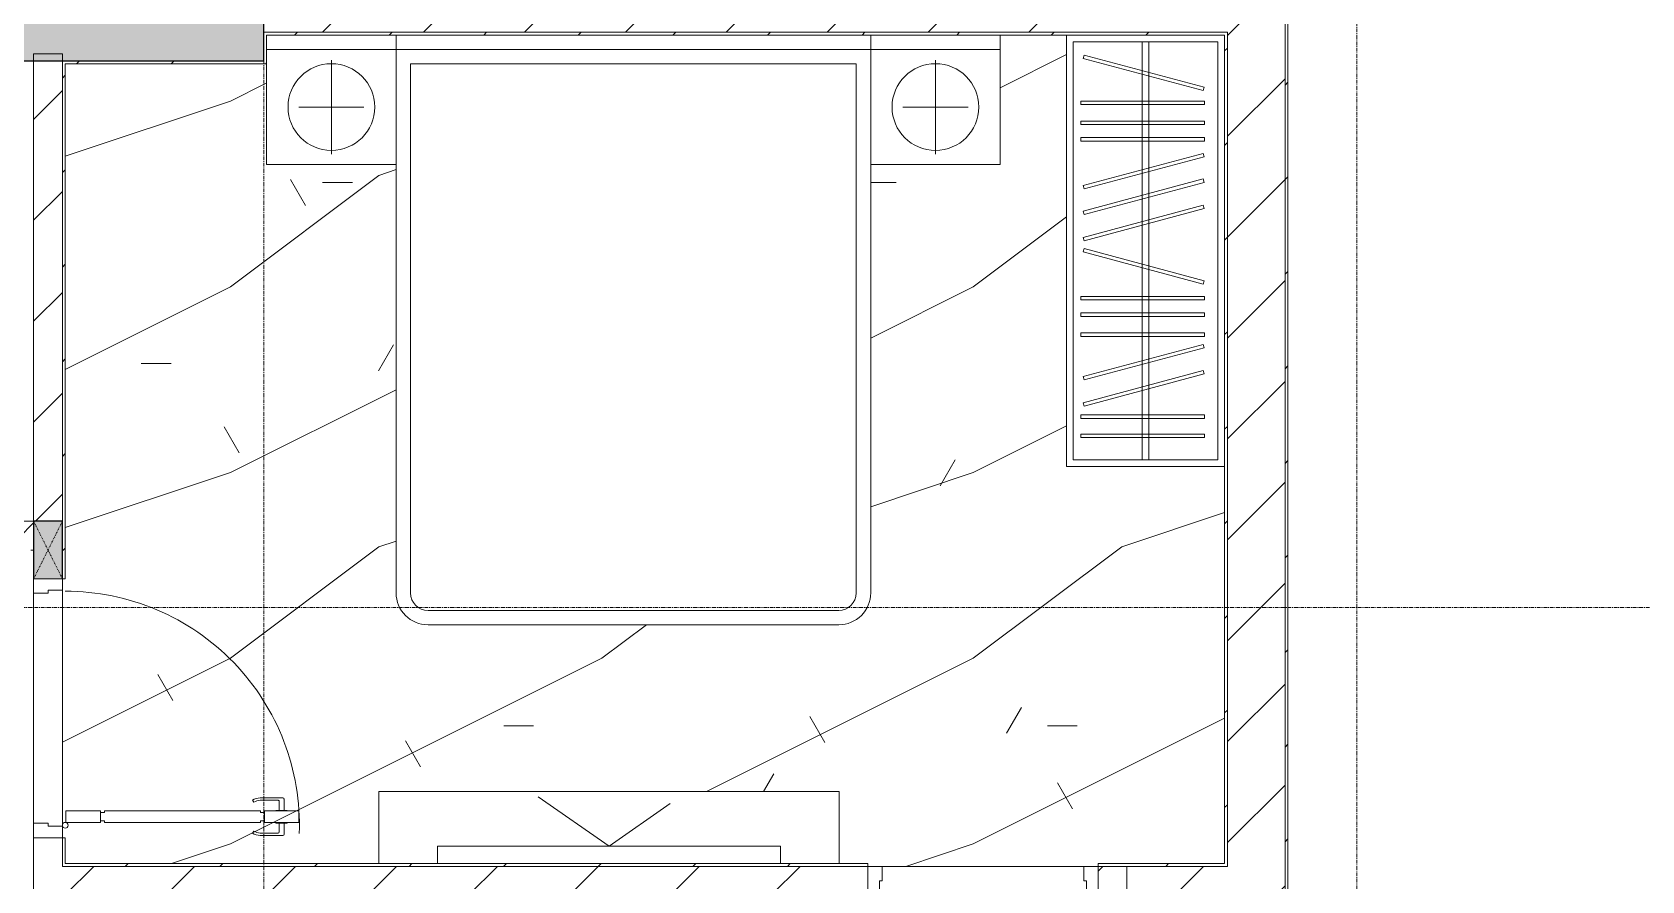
# Model space of a CAD drawing. Header units: millimetres. Extents: x 5121 to 246734, y -48180 to 129206.
# Drawn here: x 38048 to 43643, y 50487 to 53437 of the extents above; entities that cross this region are included whole.
import ezdxf

# ---------------------------------------------------------------- set-up
doc = ezdxf.new("R2010")
doc.units = ezdxf.units.MM
doc.linetypes.add('Dash', pattern=[6, 3, -3])
doc.linetypes.add('Grid Line', pattern=[22.225, 12.7, -3.175, 3.175, -3.175])
for name, color, linetype, lineweight in [('0-1', 7, 'Continuous', 5), ('A-DETL-GENF-1', 50, 'Continuous', 9), ('A-DOOR-1', 253, 'Continuous', 9), ('A-DOOR-2', 50, 'Continuous', 9), ('A-FLOR-1', 50, 'Continuous', 9), ('A-FLOR-PATT-1', 9, 'Continuous', 9), ('A-WALL-1', 250, 'Continuous', 18), ('A-WALL-2', 50, 'Continuous', 9), ('A-WALL-PATT-1', 9, 'Continuous', 9), ('A-WALL-PATT-2', 50, 'Continuous', 9), ('A-WALL-PATT-3', 111, 'Continuous', 9), ('I-FURN-1', 253, 'Continuous', 9), ('S-COLS-1', 7, 'Continuous', 5), ('S-COLS-2', 10, 'Continuous', 25), ('S-COLS-3', 50, 'Continuous', 9), ('S-COLS-4', 253, 'Continuous', 9), ('S-COLS-HDLN-1', 50, 'Dash', 9), ('S-GRID-1', 1, 'Grid Line', 9)]:
    doc.layers.add(name, color=color, linetype=linetype, lineweight=lineweight)
pattern_1 = [(45, (0, 0), (-175.3625, 175.3625), [])]
pattern_2 = [(45, (0, 0), (-164.4023, 164.4023), [])]

# ---------------------------------------------------------------- blocks, each defined once
blk = doc.blocks.new('NCV_TKTC_KET CAU_rvt-1-TKCS_MB TỔNG THỂ TẦNG 1')
at = {"layer": 'S-COLS-1'}
blk.add_hatch(color=256, dxfattribs=at).paths.add_polyline_path([(37552.6, 53336.9), (38852.6, 53336.9), (38852.6, 53736.9), (37552.6, 53736.9), (37552.6, 53436.9)])
at = {"layer": 'S-COLS-2'}
for p, q in [((38852.6, 53336.9), (38852.6, 53736.9)), ((37552.6, 53336.9), (38852.6, 53336.9))]:
    blk.add_line(p, q, dxfattribs=at)
blk = doc.blocks.new('DOOR_CW_01 CANH MO-PANEL KINH - DIW_01-900x2200-CỬA GỖ VÂN LAMINATE-553375-TKCS_MB TỔNG THỂ TẦNG 1')
at = {"layer": 'A-DETL-GENF-1'}
for p, q in [((-397, -182), (-397, -62)), ((-397, -62), (-357, -62)), ((-357, -62), (-357, -182)), ((-357, -182), (-397, -182)), ((-397, -196), (-391, -196)), ((-397, -738), (-397, -196)), ((-391, -196), (-391, -182)), ((-391, -182), (-363, -182)), ((-363, -182), (-363, -196)), ((-357, -196), (-363, -196)), ((-357, -196), (-357, -738)), ((-433.9, -711.2), (-427.3, -715.8)), ((-320.1, -711.2), (-326.7, -715.8)), ((-442, -737), (-442, -816.5)), ((-434, -799.5), (-434, -737)), ((-397, -738), (-391, -738)), ((-357, -752), (-397, -752)), ((-397, -752), (-397, -872)), ((-391, -752), (-391, -738)), ((-363, -752), (-391, -752)), ((-357, -738), (-363, -738)), ((-363, -738), (-363, -752)), ((-357, -872), (-357, -752)), ((-320, -799.5), (-320, -737)), ((-312, -737), (-312, -816.5)), ((-399, -820.5), (-438, -820.5)), ((-399, -803.5), (-430, -803.5)), ((-399, -792.2), (-399, -831.8)), ((-397, -792.2), (-399, -792.2)), ((-399, -831.8), (-397, -831.8)), ((-397, -792.2), (-397, -831.8)), ((-357, -792.2), (-357, -831.8)), ((-357, -792.2), (-355, -792.2)), ((-355, -831.8), (-357, -831.8)), ((-355, -792.2), (-355, -831.8)), ((-355, -803.5), (-324, -803.5)), ((-355, -820.5), (-316, -820.5)), ((-397, -872), (-357, -872))]:
    blk.add_line(p, q, dxfattribs=at)
blk.add_circle((-407, -60), 10, dxfattribs=at)
for centre, radius, start, end in [((-407, -60), 814, 268, 0), ((-397, -737), 45, 145, 180), ((-397, -737), 37, 145, 180), ((-357, -737), 37, 0, 35), ((-357, -737), 45, 360, 35), ((-438, -816.5), 4, 180, 270), ((-430, -799.5), 4, 180, 270), ((-324, -799.5), 4, 270, 0), ((-316, -816.5), 4, 270, 0)]:
    blk.add_arc(centre, radius, start, end, dxfattribs=at)
at = {"layer": 'A-DOOR-2'}
for p, q in [((-450, -50), (-450, 50)), ((-450, 50), (-400, 50)), ((-400, 50), (-400, 0)), ((400, 0), (400, 50)), ((400, 50), (450, 50)), ((450, 50), (450, -50)), ((-410, -50), (-450, -50)), ((-410, 0), (-410, -50)), ((-400, 0), (-410, 0)), ((-407, -50), (-382, -50)), ((410, 0), (400, 0)), ((410, -50), (410, 0)), ((450, -50), (410, -50))]:
    blk.add_line(p, q, dxfattribs=at)
blk = doc.blocks.new('DOOR_CW_01 CANH MO-PANEL KINH - DIG_02-800x2200-CỬA NHÔM KÍNH-400864-TKCS_MB TỔNG THỂ TẦNG 1')
at = {"layer": 'A-DETL-GENF-1'}
for p, q in [((-349, 731.8), (-347, 731.8)), ((-349, 692.2), (-349, 731.8)), ((-347, 772), (-307, 772)), ((-347, 652), (-347, 772)), ((-347, 692.2), (-347, 731.8)), ((-307, 772), (-307, 652)), ((-307, 692.2), (-307, 731.8)), ((-305, 731.8), (-307, 731.8)), ((-305, 692.2), (-305, 731.8)), ((-392, 637), (-392, 716.5)), ((-349, 720.5), (-388, 720.5)), ((-384, 699.5), (-384, 637)), ((-349, 703.5), (-380, 703.5)), ((-347, 692.2), (-349, 692.2)), ((-307, 692.2), (-305, 692.2)), ((-305, 720.5), (-266, 720.5)), ((-305, 703.5), (-274, 703.5)), ((-270, 699.5), (-270, 637)), ((-262, 637), (-262, 716.5)), ((-383.9, 611.2), (-377.3, 615.8)), ((-307, 652), (-347, 652)), ((-347, 638), (-341, 638)), ((-347, 638), (-347, 196)), ((-313, 652), (-341, 652)), ((-341, 652), (-341, 638)), ((-313, 638), (-313, 652)), ((-307, 638), (-313, 638)), ((-307, 196), (-307, 638)), ((-270.1, 611.2), (-276.7, 615.8)), ((-347, 196), (-341, 196)), ((-307, 182), (-347, 182)), ((-347, 182), (-347, 62)), ((-341, 196), (-341, 182)), ((-341, 182), (-313, 182)), ((-307, 196), (-313, 196)), ((-313, 182), (-313, 196)), ((-307, 62), (-307, 182)), ((-347, 62), (-307, 62))]:
    blk.add_line(p, q, dxfattribs=at)
blk.add_circle((-357, 60), 10, dxfattribs=at)
for centre, radius, start, end in [((-357, 60), 714, 360, 92), ((-388, 716.5), 4, 90, 180), ((-380, 699.5), 4, 90, 180), ((-274, 699.5), 4, 0, 90), ((-266, 716.5), 4, 0, 90), ((-347, 637), 45, 180, 215), ((-347, 637), 37, 180, 215), ((-307, 637), 37, 325, 0), ((-307, 637), 45, 325, 0)]:
    blk.add_arc(centre, radius, start, end, dxfattribs=at)
at = {"layer": 'A-DOOR-2'}
for p, q in [((-360, 50), (-400, 50)), ((-400, 50), (-400, -50)), ((-360, 0), (-360, 50)), ((-350, 0), (-360, 0)), ((-357, 50), (-332, 50)), ((-350, -50), (-350, 0)), ((360, 0), (350, 0)), ((350, 0), (350, -50)), ((400, 50), (360, 50)), ((360, 50), (360, 0)), ((400, -50), (400, 50)), ((-400, -50), (-350, -50)), ((350, -50), (400, -50))]:
    blk.add_line(p, q, dxfattribs=at)
blk = doc.blocks.new('G1_SOF - BO TRU - 100x200-V95-TKCS_MB TỔNG THỂ TẦNG 1')
at = {"layer": 'S-COLS-3'}
blk.add_hatch(color=256, dxfattribs=at).paths.add_polyline_path([(0, -100), (50, -100), (50, 100), (-50, 100), (-50, -100)])
at = {"layer": 'S-COLS-2'}
for p, q in [((50, 100), (-50, 100)), ((-50, 100), (-50, -100)), ((50, -100), (50, 100))]:
    blk.add_line(p, q, dxfattribs=at)
at = {"layer": 'S-COLS-HDLN-1'}
for p, q in [((50, 100), (-50, -100)), ((-50, 100), (50, -100))]:
    blk.add_line(p, q, dxfattribs=at)
blk = doc.blocks.new('GIUONG NGU-2TAB-1600x2000 - GIUONG NGU-2TAB-1600x2000-842839-TKCS_MB TỔNG THỂ TẦNG 1')
at = {"layer": 'I-FURN-1'}
for p, q in [((8.5, 0), (8.5, -50)), ((458.5, -50), (458.5, 0)), ((458.5, 0), (458.5, -50)), ((2108.2, -50), (2108.2, 0)), ((458.5, -50), (8.5, -50)), ((8.5, -50), (8.5, -450.3)), ((8.5, -50), (458.5, -50)), ((458.5, -50), (8.5, -50)), ((8.5, -50), (8.5, -450.3)), ((458.5, -450.3), (458.5, -50)), ((2108.2, -50), (458.5, -50)), ((458.5, -50), (458.5, -1938.9)), ((458.5, -50), (2108.2, -50)), ((458.5, -1938.9), (458.5, -50)), ((458.5, -450.3), (458.5, -50)), ((458.5, -50), (2108.2, -50)), ((2108.2, 0), (2108.2, -50)), ((2558.2, -50), (2108.2, -50)), ((2108.2, -50), (2108.2, -450.3)), ((2108.2, -1938.9), (2108.2, -50)), ((2108.2, -50), (2558.2, -50)), ((2108.2, -50), (2558.2, -50)), ((2108.2, -450.3), (2108.2, -50)), ((2108.2, -50), (2108.2, -1938.9)), ((2558.2, -50), (2558.2, 0)), ((2558.2, -450.3), (2558.2, -50)), ((2558.2, -50), (2558.2, -450.3)), ((233.5, -86.8), (233.5, -413.5)), ((508.5, -100), (2058.2, -100)), ((508.5, -1938.9), (508.5, -100)), ((2058.2, -100), (2058.2, -1938.9)), ((2333.2, -86.8), (2333.2, -413.5)), ((120.2, -250.2), (346.8, -250.2)), ((2446.5, -250.2), (2219.8, -250.2)), ((8.5, -450.3), (458.5, -450.3)), ((8.5, -450.3), (458.5, -450.3)), ((2108.2, -450.3), (2558.2, -450.3)), ((2558.2, -450.3), (2108.2, -450.3)), ((1997.1, -2000), (569.6, -2000)), ((569.6, -2050), (1997.1, -2050)), ((1997.1, -2050), (569.6, -2050))]:
    blk.add_line(p, q, dxfattribs=at)
for centre in [(233.5, -250.2), (2333.2, -250.2)]:
    blk.add_circle(centre, 150.7, dxfattribs=at)
for centre, radius, start, end in [((569.6, -1938.9), 111.1, 180, 270), ((569.6, -1938.9), 111.1, 180, 270), ((569.6, -1938.9), 61.1, 180, 270), ((1997.1, -1938.9), 111.1, 270, 360), ((1997.1, -1938.9), 61.1, 270, 0), ((1997.1, -1938.9), 111.1, 270, 0)]:
    blk.add_arc(centre, radius, start, end, dxfattribs=at)
blk = doc.blocks.new('TU QUAN AO-SUITE ROOM_3 - TU QUAN AO-SUITE ROOM_3-V96-TKCS_MB TỔNG THỂ TẦNG 1')
at = {"layer": 'I-FURN-1'}
for p, q in [((-550, 1500), (0, 1500)), ((0, 1500), (-550, 1500)), ((-24, 1476), (-526, 1476)), ((-526, 1476), (-526, 600)), ((-526, 1476), (-526, 24)), ((-287, 576), (-287, 1476)), ((-263, 576), (-263, 1476)), ((-24, 24), (-24, 1476)), ((0, 1500), (0, 0)), ((0, 0), (0, 1500)), ((-480.1, 1386.9), (-480.1, 1398.9)), ((-480.1, 1398.9), (-50.1, 1398.9)), ((-480.1, 1386.9), (-480.1, 1398.9)), ((-50.1, 1398.9), (-50.1, 1386.9)), ((-50.1, 1386.9), (-480.1, 1386.9)), ((-480.1, 1320.5), (-480.1, 1332.5)), ((-480.1, 1332.5), (-50.1, 1332.5)), ((-480.1, 1320.5), (-480.1, 1332.5)), ((-50.1, 1320.5), (-480.1, 1320.5)), ((-478.3, 1178.1), (-61.3, 1289.9)), ((-61.3, 1289.9), (-58.2, 1278.3)), ((-50.1, 1332.5), (-50.1, 1320.5)), ((-58.2, 1278.3), (-475.2, 1166.5)), ((-478.3, 1086.9), (-61.3, 1198.6)), ((-475.2, 1166.5), (-478.3, 1178.1)), ((-58.2, 1187.1), (-475.2, 1075.3)), ((-61.3, 1198.6), (-58.2, 1187.1)), ((-475.2, 1075.3), (-478.3, 1086.9)), ((-480.1, 1035.3), (-480.1, 1047.3)), ((-480.1, 1047.3), (-50.1, 1047.3)), ((-480.1, 1035.3), (-480.1, 1047.3)), ((-50.1, 1035.3), (-480.1, 1035.3)), ((-50.1, 1047.3), (-50.1, 1035.3)), ((-480.1, 965.8), (-480.1, 977.8)), ((-480.1, 977.8), (-50.1, 977.8)), ((-480.1, 965.8), (-480.1, 977.8)), ((-50.1, 965.8), (-480.1, 965.8)), ((-50.1, 977.8), (-50.1, 965.8)), ((-480.1, 908.6), (-480.1, 920.6)), ((-480.1, 920.6), (-50.1, 920.6)), ((-480.1, 908.6), (-480.1, 920.6)), ((-50.1, 908.6), (-480.1, 908.6)), ((-50.1, 920.6), (-50.1, 908.6)), ((-475.2, 865.5), (-478.3, 853.9)), ((-478.3, 853.9), (-61.3, 742.1)), ((-58.2, 753.7), (-475.2, 865.5)), ((-61.3, 742.1), (-58.2, 753.7)), ((-478.3, 603.1), (-61.3, 714.9)), ((-58.2, 703.3), (-475.2, 591.5)), ((-61.3, 714.9), (-58.2, 703.3)), ((-478.3, 511.9), (-61.3, 623.6)), ((-61.3, 623.6), (-58.2, 612.1)), ((-526, 24), (-526, 600)), ((-475.2, 591.5), (-478.3, 603.1)), ((-58.2, 612.1), (-475.2, 500.3)), ((-287, 24), (-287, 576)), ((-263, 24), (-263, 576)), ((-478.3, 423.1), (-61.3, 534.9)), ((-475.2, 500.3), (-478.3, 511.9)), ((-58.2, 523.3), (-475.2, 411.5)), ((-61.3, 534.9), (-58.2, 523.3)), ((-475.2, 411.5), (-478.3, 423.1)), ((-480.1, 368.4), (-480.1, 356.4)), ((-50.1, 368.4), (-480.1, 368.4)), ((-480.1, 356.4), (-50.1, 356.4)), ((-50.1, 356.4), (-50.1, 368.4)), ((-480.1, 311.2), (-480.1, 299.2)), ((-50.1, 311.2), (-480.1, 311.2)), ((-480.1, 299.2), (-50.1, 299.2)), ((-50.1, 299.2), (-50.1, 311.2)), ((-480.1, 241.7), (-480.1, 229.7)), ((-50.1, 241.7), (-480.1, 241.7)), ((-480.1, 229.7), (-50.1, 229.7)), ((-50.1, 229.7), (-50.1, 241.7)), ((-475.2, 192.7), (-478.3, 181.1)), ((-478.3, 181.1), (-61.3, 69.4)), ((-58.2, 80.9), (-475.2, 192.7)), ((-61.3, 69.4), (-58.2, 80.9)), ((-526, 24), (-24, 24))]:
    blk.add_line(p, q, dxfattribs=at)
blk = doc.blocks.new('RES_BAN AN - RES_BAN AN-850636-TKCS_MB TỔNG THỂ TẦNG 1')
at = {"layer": 'I-FURN-1'}
for p, q in [((0, 250), (1600, 250)), ((0, 0), (0, 250)), ((1600, 250), (1600, 0))]:
    blk.add_line(p, q, dxfattribs=at)
blk = doc.blocks.new('KE TIVI-2 - KE TIVI-2-850637-TKCS_MB TỔNG THỂ TẦNG 1')
at = {"layer": 'I-FURN-1'}
for p, q in [((0, 60), (-245.7, 232.1)), ((213, 209.1), (0, 60)), ((-595.6, 60), (595.6, 60)), ((-595.6, 0), (-595.6, 60)), ((595.6, 60), (595.6, 0))]:
    blk.add_line(p, q, dxfattribs=at)
blk = doc.blocks.new('NCV_TKTC_TANG 1_rvt-1-TKCS_MB TỔNG THỂ TẦNG 1')
at = {"layer": 'A-FLOR-PATT-1'}
h = blk.add_hatch(dxfattribs=at)
h.set_pattern_fill('FP_6', color=256, style=0, pattern_type=2)
h.set_pattern_definition([(0, (0, 0), (2519.68, 629.92), [103.937, -1785.823, 103.937, -1785.823, -10078.72]), (0, (0, 0), (2519.68, 629.92), [-3779.52, 103.937, -3675.583, 103.937, -1785.823, -4409.44]), (0, (0, 0), (2519.68, 629.92), [-9448.8, 103.937, -1155.903, 103.937, -3045.663]), (120, (944.9, 314.96), (-1805.367, 1867.147), [103.937, -1785.823, 103.937, -11864.543]), (120, (944.9, 314.96), (-1805.367, 1867.147), [-1993.697, -1785.823, 103.937, -3675.583, -6299.2]), (120, (944.9, 314.96), (-1805.367, 1867.147), [-7559.04, 103.937, -1785.823, 103.937, -4305.503]), (120, (944.9, 314.96), (-1805.367, 1867.147), [-9552.737, -1155.903, 103.937, -3045.663]), (240, (1259.84, 1574.8), (-714.313, -2497.067), [103.937, -1785.823, 103.937, -11864.543]), (240, (1259.84, 1574.8), (-714.313, -2497.067), [-1993.697, -1785.823, 103.937, -3675.583, -6299.2]), (240, (1259.84, 1574.8), (-714.313, -2497.067), [-7559.04, 103.937, -1785.823, 103.937, -4305.503]), (240, (1259.84, 1574.8), (-714.313, -2497.067), [-9552.737, -1155.903, 103.937, -3045.663])])
h.paths.add_polyline_path([(41702.6, 50536.9), (41752.6, 50536.9), (41754.1, 50546.9), (42192.6, 50546.9), (42192.6, 51926.9), (41642.6, 51926.9), (41642.6, 53426.9), (41412.3, 53426.9), (41412.3, 52976.6), (40962.3, 52976.6), (40962.3, 51488), (40958.5, 51459.3), (40947.4, 51432.5), (40927.5, 51407.8), (40906.7, 51391.8), (40879.9, 51380.7), (40851.2, 51376.9), (39423.7, 51376.9), (39395, 51380.7), (39364.3, 51394.8), (39345.2, 51409.5), (39327.5, 51432.5), (39315.4, 51467), (39312.6, 51488), (39312.6, 52976.6), (38862.6, 52976.6), (38860.1, 53326.9), (38162.6, 53326.9), (38162.6, 51536.9), (38152.6, 51536.9), (38152.6, 50636.9), (38162.6, 50636.9), (38162.6, 50546.9), (39252.6, 50546.9), (39252.6, 50796.9), (40852.6, 50796.9), (40852.6, 50546.9), (40952.6, 50546.9), (40952.6, 50536.9), (41544.9, 50536.9)])
h = blk.add_hatch(dxfattribs=at)
h.set_pattern_fill('FP_4', color=256, style=0, pattern_type=2)
h.set_pattern_definition([(216.87, (516.46, 1291.15), (3873.4454, 2582.3069), [645.575, -5810.175]), (206.565, (1291.15, 903.8), (-1291.1515, -1291.149), [1443.55, -1443.55]), (198.435, (1291.15, 258.23), (-2582.2983, -1291.1527), [816.596, -3266.38])])
h.paths.add_polyline_path([(41702.6, 50536.9), (41752.6, 50536.9), (41754.1, 50546.9), (42192.6, 50546.9), (42192.6, 51926.9), (41642.6, 51926.9), (41642.6, 53426.9), (41412.3, 53426.9), (41412.3, 52976.6), (40962.3, 52976.6), (40962.3, 51488), (40958.5, 51459.3), (40947.4, 51432.5), (40927.5, 51407.8), (40906.7, 51391.8), (40879.9, 51380.7), (40851.2, 51376.9), (39423.7, 51376.9), (39395, 51380.7), (39364.3, 51394.8), (39345.2, 51409.5), (39327.5, 51432.5), (39315.4, 51467), (39312.6, 51488), (39312.6, 52976.6), (38862.6, 52976.6), (38860.1, 53326.9), (38162.6, 53326.9), (38162.6, 51536.9), (38152.6, 51536.9), (38152.6, 50636.9), (38162.6, 50636.9), (38162.6, 50546.9), (39252.6, 50546.9), (39252.6, 50796.9), (40852.6, 50796.9), (40852.6, 50546.9), (40952.6, 50546.9), (40952.6, 50536.9), (41544.9, 50536.9)])
at = {"layer": 'A-WALL-PATT-1'}
h = blk.add_hatch(dxfattribs=at)
h.set_pattern_fill('FP_2', color=256, style=0, pattern_type=2)
h.set_pattern_definition(pattern_1)
h.paths.add_polyline_path([(38142.6, 48636.9), (38152.6, 48636.9), (38152.6, 49537.3), (38052.6, 49537.3), (38052.6, 48636.9), (38089.5, 48636.9)])
h.paths.add_polyline_path([(38152.6, 50337.3), (38152.6, 50636.9), (38052.6, 50636.9), (38052.6, 50337.3), (38102.6, 50337.3)])
h.paths.add_polyline_path([(38152.6, 51736.9), (38152.6, 53336.9), (38052.6, 53336.9), (38052.6, 51736.9), (38057.3, 51736.9)])
h = blk.add_hatch(dxfattribs=at)
h.set_pattern_fill('FP_2', color=256, style=0, pattern_type=2)
h.set_pattern_definition(pattern_1)
h.paths.add_polyline_path([(38042.6, 51636.9), (38052.6, 51636.9), (38052.6, 51736.9), (38002.6, 51736.9), (38002.6, 51636.9)])
h.paths.add_polyline_path([(37102.6, 51636.9), (37102.6, 51736.9), (37052.6, 51733.4), (37052.6, 51636.9), (37062.2, 51636.9)])
h = blk.add_hatch(dxfattribs=at)
h.set_pattern_fill('FP_2', color=256, style=0, pattern_type=2)
h.set_pattern_definition(pattern_1)
h.paths.add_polyline_path([(40052.6, 50436.9), (40052.6, 50536.9), (38152.6, 50536.9), (38152.6, 50436.9), (39952.6, 50436.9)])
h = blk.add_hatch(dxfattribs=at)
h.set_pattern_fill('FP_2', color=256, style=0, pattern_type=2)
h.set_pattern_definition(pattern_1)
h.paths.add_polyline_path([(40052.6, 50436.9), (40952.6, 50436.9), (40952.6, 50536.9), (40052.6, 50536.9)])
h.paths.add_polyline_path([(41752.6, 50436.9), (41852.6, 50437), (41852.6, 50536.9), (41752.6, 50536.9), (41752.6, 50437)])
at = {"layer": 'A-WALL-PATT-2'}
h = blk.add_hatch(dxfattribs=at)
h.set_pattern_fill('FP_10', color=256, style=0, pattern_type=2)
h.set_pattern_definition(pattern_2)
h.paths.add_polyline_path([(41642.6, 53426.9), (42192.6, 53426.9), (42192.6, 53436.9), (38852.6, 53436.9), (38852.6, 53426.9), (41621.6, 53426.9)])
h = blk.add_hatch(dxfattribs=at)
h.set_pattern_fill('FP_10', color=256, style=0, pattern_type=2)
h.set_pattern_definition(pattern_2)
h.paths.add_polyline_path([(42192.6, 50546.9), (42202.6, 50548.3), (42202.6, 53436.9), (42192.6, 53436.6), (42192.6, 50596.2)])
h = blk.add_hatch(dxfattribs=at)
h.set_pattern_fill('FP_10', color=256, style=0, pattern_type=2)
h.set_pattern_definition(pattern_2)
h.paths.add_polyline_path([(38862.6, 53326.9), (38862.6, 53426.9), (38852.6, 53426.9), (38852.6, 53326.9), (38860.1, 53326.9)])
h = blk.add_hatch(dxfattribs=at)
h.set_pattern_fill('FP_10', color=256, style=0, pattern_type=2)
h.set_pattern_definition(pattern_2)
h.paths.add_polyline_path([(38850.1, 53326.9), (38852.6, 53326.9), (38852.6, 53336.9), (38152.6, 53336.9), (38152.6, 53326.9), (38458.1, 53326.9)])
h = blk.add_hatch(dxfattribs=at)
h.set_pattern_fill('FP_10', color=256, style=0, pattern_type=2)
h.set_pattern_definition(pattern_2)
h.paths.add_polyline_path([(38152.6, 50546.9), (38162.6, 50546.9), (38162.6, 50636.9), (38152.6, 50636.9)])
h.paths.add_polyline_path([(38152.6, 51536.9), (38162.6, 51536.9), (38162.6, 53326.9), (38152.6, 53326.9), (38152.6, 51599.3)])
h = blk.add_hatch(dxfattribs=at)
h.set_pattern_fill('FP_10', color=256, style=0, pattern_type=2)
h.set_pattern_definition(pattern_2)
h.paths.add_polyline_path([(40852.6, 50536.9), (40952.6, 50536.9), (40952.6, 50546.9), (38152.6, 50546.9), (38152.6, 50536.9), (40310.2, 50536.9)])
h.paths.add_polyline_path([(42162.2, 50536.9), (42202.6, 50536.9), (42201.6, 50546.9), (41752.6, 50546.9), (41752.6, 50536.9), (42052.6, 50536.9)])
at = {"layer": 'A-FLOR-1'}
for p, q in [((38052.6, 50686.9), (38052.6, 51486.9)), ((38152.6, 51496.9), (38152.6, 50676.9)), ((41002.6, 50536.9), (41702.6, 50536.9)), ((41702.6, 50536.9), (41002.6, 50536.9))]:
    blk.add_line(p, q, dxfattribs=at)
at = {"layer": 'A-WALL-1'}
for p, q in [((42192.6, 53436.9), (38852.6, 53436.9)), ((38852.6, 53436.9), (38852.6, 53426.9)), ((42202.6, 53436.9), (42192.6, 53436.9)), ((42202.6, 50546.9), (42202.6, 53436.9)), ((38852.6, 53426.9), (38852.6, 53336.9)), ((38862.6, 53426.9), (42192.6, 53426.9)), ((38862.6, 53326.9), (38862.6, 53426.9)), ((42192.6, 53426.9), (42192.6, 50546.9)), ((38152.6, 53361.9), (38052.6, 53361.9)), ((38052.6, 53361.9), (38052.6, 53336.9)), ((38152.6, 53326.9), (38152.6, 53361.9)), ((38852.6, 53336.9), (38152.6, 53336.9)), ((38152.6, 53336.9), (38152.6, 53326.9)), ((38162.6, 53326.9), (38852.6, 53326.9)), ((38162.6, 51536.9), (38162.6, 53326.9)), ((38852.6, 53326.9), (38862.6, 53326.9)), ((38052.6, 51746.9), (38052.6, 51736.9)), ((38042.6, 51636.9), (38052.6, 51636.9)), ((38152.6, 51536.9), (38162.6, 51536.9)), ((38162.6, 50636.9), (38152.6, 50636.9)), ((38162.6, 50546.9), (38162.6, 50636.9)), ((38152.6, 50536.9), (38152.6, 50546.9)), ((38152.6, 50546.9), (38152.6, 50536.9)), ((40052.6, 50536.9), (38152.6, 50536.9)), ((38152.6, 50536.9), (40052.6, 50536.9)), ((40952.6, 50546.9), (38162.6, 50546.9)), ((40952.6, 50536.9), (40952.6, 50546.9)), ((42192.6, 50546.9), (41752.6, 50546.9)), ((41752.6, 50546.9), (41752.6, 50536.9)), ((41852.6, 50436.9), (41852.6, 50536.9)), ((41852.6, 50536.9), (42202.6, 50536.9)), ((42202.6, 50536.9), (42202.6, 50546.9))]:
    blk.add_line(p, q, dxfattribs=at)
at = {"layer": 'A-WALL-2'}
for p, q in [((38052.6, 53336.9), (38052.6, 51746.9)), ((38152.6, 51736.9), (38152.6, 53326.9)), ((38152.6, 53326.9), (38152.6, 51736.9)), ((38052.6, 51736.9), (38002.6, 51736.9)), ((38052.6, 50686.9), (38052.6, 51486.9)), ((38152.6, 51496.9), (38152.6, 50676.9)), ((38052.6, 50636.9), (38052.6, 50337.3)), ((38152.6, 50546.9), (38152.6, 50636.9)), ((38152.6, 50636.9), (38152.6, 50546.9)), ((40952.6, 50536.9), (40052.6, 50536.9)), ((40052.6, 50536.9), (40952.6, 50536.9)), ((41002.6, 50536.9), (41702.6, 50536.9)), ((41852.6, 50536.9), (41752.6, 50536.9)), ((41752.6, 50536.9), (41852.6, 50536.9))]:
    blk.add_line(p, q, dxfattribs=at)
at = {"layer": 'A-DOOR-1'}
for name, p, rotation in [('DOOR_CW_01 CANH MO-PANEL KINH - DIW_01-900x2200-CỬA GỖ VÂN LAMINATE-553375-TKCS_MB TỔNG THỂ TẦNG 1', (38102.6, 51086.9), 89.99999999999918), ('DOOR_CW_01 CANH MO-PANEL KINH - DIG_02-800x2200-CỬA NHÔM KÍNH-400864-TKCS_MB TỔNG THỂ TẦNG 1', (41352.6, 50486.9), 180)]:
    blk.add_blockref(name, p, dxfattribs=dict(at, rotation=rotation))
at = {"layer": 'I-FURN-1'}
for name, p in [('GIUONG NGU-2TAB-1600x2000 - GIUONG NGU-2TAB-1600x2000-842839-TKCS_MB TỔNG THỂ TẦNG 1', (38854.1, 53426.9)), ('RES_BAN AN - RES_BAN AN-850636-TKCS_MB TỔNG THỂ TẦNG 1', (39252.6, 50546.9)), ('KE TIVI-2 - KE TIVI-2-850637-TKCS_MB TỔNG THỂ TẦNG 1', (40052.6, 50546.9))]:
    blk.add_blockref(name, p, dxfattribs=at)
at = {"layer": 'I-FURN-1', "rotation": 180}
blk.add_blockref('TU QUAN AO-SUITE ROOM_3 - TU QUAN AO-SUITE ROOM_3-V96-TKCS_MB TỔNG THỂ TẦNG 1', (41642.6, 53426.9), dxfattribs=at)
at = {"layer": 'S-COLS-4'}
blk.add_blockref('G1_SOF - BO TRU - 100x200-V95-TKCS_MB TỔNG THỂ TẦNG 1', (38102.6, 51636.9), dxfattribs=at)

msp = doc.modelspace()

# ---------------------------------------------------------------- hatches: boundary and pattern name
at = {"layer": 'A-WALL-PATT-3'}
h = msp.add_hatch(dxfattribs=at)
h.set_pattern_fill('FP_1', color=256, style=0, pattern_type=2)
h.set_pattern_definition(pattern_1)
h.paths.add_polyline_path([(38852.6, 53436.9), (41852.6, 53436.9), (41852.6, 53636.9), (38852.6, 53636.9), (38852.6, 53472.8)])
h.paths.add_polyline_path([(42075.2, 53436.9), (42402.6, 53436.9), (42402.6, 53636.9), (42052.6, 53636.9), (42052.6, 53436.9), (42062.6, 53436.9)])
h = msp.add_hatch(dxfattribs=at)
h.set_pattern_fill('FP_43', color=256, style=0, pattern_type=2)
h.set_pattern_definition(pattern_2)
h.paths.add_polyline_path([(42408.6, 49476.9), (42412.6, 49476.9), (42412.6, 53646.9), (42402.6, 53646.9), (42402.6, 49476.9)])
h = msp.add_hatch(dxfattribs=at)
h.set_pattern_fill('FP_1', color=256, style=0, pattern_type=2)
h.set_pattern_definition(pattern_1)
h.paths.add_polyline_path([(42202.6, 50536.9), (42402.6, 50536.9), (42402.6, 53436.9), (42202.6, 53436.9), (42202.6, 50548.3)])
h = msp.add_hatch(dxfattribs=at)
h.set_pattern_fill('FP_1', color=256, style=0, pattern_type=2)
h.set_pattern_definition(pattern_1)
h.paths.add_polyline_path([(42162.2, 50336.9), (42402.6, 50336.9), (42402.6, 50536.9), (41852.6, 50536.9), (41852.6, 50336.9), (42052.6, 50336.9)])

# ---------------------------------------------------------------- linework, layer by layer
at = {"layer": 'A-WALL-1'}
for p, q in [((42402.6, 50536.9), (42402.6, 53636.9)), ((42402.6, 53636.9), (42402.6, 49486.9)), ((42412.6, 49476.9), (42412.6, 53646.9)), ((42202.6, 53436.9), (42202.6, 50536.9)), ((42202.6, 50536.9), (41852.6, 50536.9)), ((41852.6, 50536.9), (41852.6, 48636.9))]:
    msp.add_line(p, q, dxfattribs=at)
at = {"layer": 'S-GRID-1'}
for p, q in [((38852.6, 23210.6), (38852.6, 78232.7)), ((42652.6, 23210.6), (42652.6, 78232.7)), ((129301.8, 51436.9), (31601.8, 51436.9))]:
    msp.add_line(p, q, dxfattribs=at)

# ---------------------------------------------------------------- block references
at = {"layer": '0-1'}
for name in ['NCV_TKTC_KET CAU_rvt-1-TKCS_MB TỔNG THỂ TẦNG 1', 'NCV_TKTC_TANG 1_rvt-1-TKCS_MB TỔNG THỂ TẦNG 1']:
    msp.add_blockref(name, (0, 0), dxfattribs=at)

doc.saveas('drawing.dxf')
